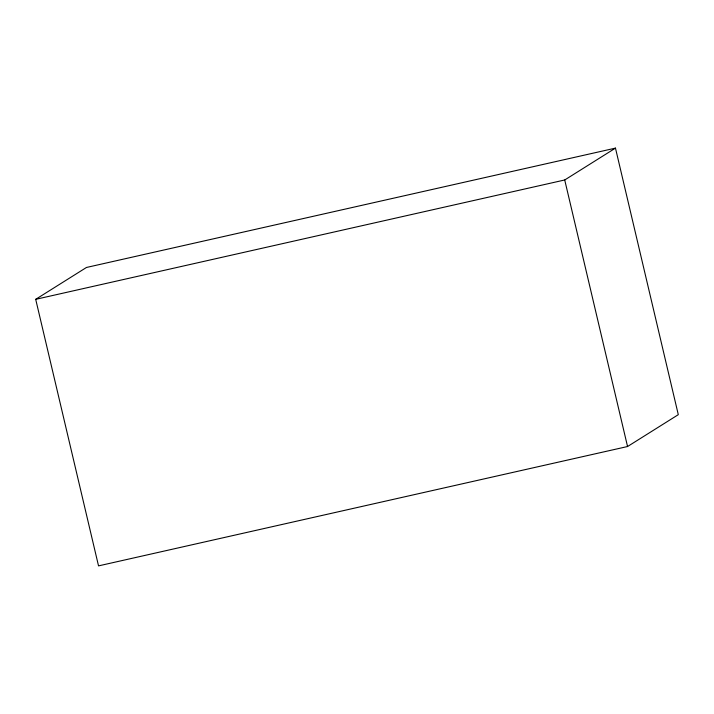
<?xml version="1.0" encoding="UTF-8"?>
<svg xmlns="http://www.w3.org/2000/svg" width="714" height="714" viewBox="0 0 714 714"><rect width="100%" height="100%" fill="white"/><g stroke="black" fill="none" stroke-linecap="round" stroke-linejoin="round"><path stroke-width="1.07" d="M35.7 299.327L86.448 267.473L615.468 148.119L678.3 414.673L627.552 446.527L98.532 565.881L35.7 299.327L564.72 179.973L615.468 148.119M564.72 179.973L627.552 446.527"/></g></svg>
